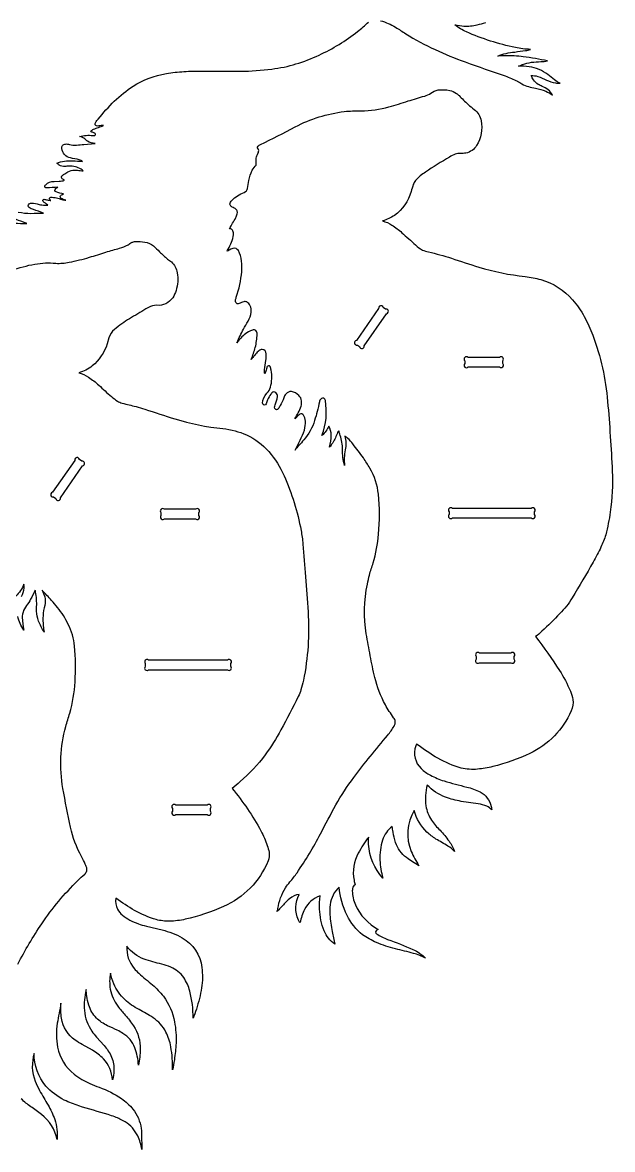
# Model space of a CAD drawing. Extents: x -1338 to 1291, y -1122 to 1156.
# Drawn here: x 546 to 1291, y -1055 to 369 of the extents above; entities that cross this region are included whole.
import ezdxf

# ---------------------------------------------------------------- set-up
doc = ezdxf.new("R2010")
doc.units = 0
doc.header["$MEASUREMENT"] = 0
doc.layers.get('0').update_dxf_attribs({"linetype": 'CONTINUOUS'})

msp = doc.modelspace()

# ---------------------------------------------------------------- linework, layer by layer
for points in [[(998.1, 371.2, -0.068955), (1017, 363, -0.011762), (1029.8, 354.8, 0.035064), (1066.9, 334.8, 0.020584), (1104.8, 319.2, 0.005771), (1155.5, 301.5, -0.041071), (1171.1, 294.7, -0.005465), (1176.8, 291.3, 0.085659), (1193.8, 286, -0.045794), (1206.9, 282.1, -0.056107), (1215.3, 277.3, 0.194944), (1202.2, 288.2, -0.035562), (1197.3, 290.7, -0.096281), (1191.5, 296.6, -0.02853), (1188.3, 301.8, -0.11021), (1196.9, 300.8, -0.030312), (1207.7, 296.2, 0.053777), (1219.1, 292.7, 0.047181), (1224.9, 292.3, -0.07172), (1217.8, 296.4), (1209.5, 303.1, 0.139602), (1185.8, 313.1, 0.051487), (1172.5, 313.6, -0.055295), (1177.4, 315.8, -0.086417), (1200.7, 319.5, 0.046557), (1208.9, 320.5, 0.01708), (1178.4, 325.7, 0.030831), (1155.7, 327, 0.017956), (1146.2, 326.5, -0.06024), (1156.7, 330, -0.023435), (1167.7, 331.7, -0.0035), (1181.3, 333.4, 0.077372), (1187.4, 335, -0.042001), (1168.4, 337.3, -0.050983), (1106.5, 357, -0.058466), (1091.9, 365.9, 0.021741), (1103.5, 364.4, 0.075188), (1120.2, 366, 0.02481), (1131, 369.1, -0.072462)], [(540.2, 129.5, 0.057308), (556.1, 127.8, -0.007512), (571.9, 128, 0.032193), (559.3, 132.6, -0.050166), (554.1, 135, -0.542684), (553.9, 139.7, -0.173876), (557.2, 140.7, -0.060255), (566.4, 139.1, 0.035065), (573.9, 138, 0.048382), (577.3, 138.2, 0.010354), (571.5, 142.8, -0.660162), (572.4, 145.5, -0.11096), (573.6, 145.5, -0.006423), (577.8, 144.5, -0.093672), (579.9, 144.3, 0.081451), (581.1, 144, -0.316278), (580.7, 144.6, -0.44444), (580.2, 147.7, -0.165573), (581.1, 148.1, -0.080795), (588.4, 147.4, -0.013094), (595.4, 145.4, 0.032953), (600.2, 144.4, -0.091483), (594.1, 147, -0.540052), (594.3, 150.7), (594.9, 151.1, 0.043819), (597.5, 152.4, -0.035431), (588, 154.8, -0.65654), (587.5, 159.1, -0.050727), (589, 160, 0.072995), (590.1, 160.8, -0.013968), (576.2, 160, -0.223771), (573.9, 161, -0.253394), (573.7, 162.6, -0.099898), (574.8, 164, -0.184001), (585.6, 168.2), (591.7, 168.3, 0.072848), (598.6, 169.6, -0.05514), (595.7, 171.5, -0.38499), (595.4, 175.1, -0.116844), (597.5, 176.8, 0.016398), (602.9, 180.1, -0.145315), (611.1, 182.5, -0.028605), (614.8, 182.3, 0.006036), (622.1, 181.5, 0.075255), (619.6, 183.6, 0.139893), (604.4, 187.6, 0.024444), (599, 187, -0.175229), (592, 188.8, -0.013771), (588.9, 191.2, -0.091588), (598.4, 193.8, -0.031168), (608.7, 194.1, -0.007048), (621.5, 193.5, 0.079337), (617.2, 195.5, 0.004615), (606.1, 197.8, -0.315693), (595.1, 209.9, -0.439987), (599.8, 215.4, -0.108544), (604.7, 214.8, 0.087212), (613.8, 214.1, 0.003123), (623.1, 215), (637.2, 216.1, -0.12025), (627.5, 219, -0.075889), (624.3, 221.8, 0.14545), (617.7, 224.8, -0.095852), (634.4, 226.2, 0.053544), (636.9, 226.4, 0.51917), (637.3, 228.6, 0.130018), (636.5, 229.2, -0.00709), (633, 230.6, -0.097565), (631.9, 231.5, -0.116131), (635.4, 234.2, -0.02783), (641.6, 236.4, 0.019981), (647.8, 238.8, 0.110249), (644.8, 238.7, -0.069357), (639.2, 238.2, -0.254375), (637.4, 239.6, -0.195347), (638.1, 243.1, -0.057062), (641.2, 246.8, -0.030217), (661.5, 269.6, -0.049401), (685.3, 288.5, -0.098063), (727.3, 304.4, -0.03105), (749.5, 307, -0.015742), (771.9, 307.6, 0.005027), (821.1, 307.4, 0.026987), (860.6, 310.1, 0.079211), (920.3, 327.8, 0.058894), (969, 357.6, 0.023117), (982.6, 369.6, -0.200838)], [(535.3, 115.3, -0.007778), (551, 114.8, 0.025224), (546.6, 116.8, -0.007767), (534.3, 121.2, -0.01989)], [(503.3, 43.9, -0.071981), (561.2, 63.7, -0.068852), (587.6, 64.7, 0.061728), (604.5, 66, 0.021954), (630, 72.3, 0.006392), (651, 78.8, -0.008151), (668, 83.7, 0.06003), (678.9, 88.2, -0.032588), (683.9, 91.2, -0.10712), (688, 92.1, -0.037522), (700.1, 91.6, -0.134122), (710.9, 86.7, -0.025838), (718.8, 79.3, 0.013171), (728.7, 70.1, 0.006556), (733.6, 66.4, -0.173501), (741.1, 52.7, -0.130252), (739.5, 30.3, -0.064095), (735.3, 21.2, -0.271556), (715.1, 11.6, 0.140639), (704.6, 8.9, 0.02408), (701.4, 7.1, -0.005873), (680.8, -5.3, 0.04454), (661.7, -19, 0.143078), (654.8, -29.3), (652.5, -37.1, -0.142483), (633.7, -65, -0.107568), (616.5, -73.6, -0.074731), (629, -79.3, -0.041414), (641.9, -89.3, 0.003966), (657.8, -103.8, 0.034542), (665.6, -109.5, 0.06627), (671.5, -112.1, -0.00482), (689, -116.4, -0.008683), (700.1, -119.6, 0.001812), (738, -131.9, 0.046736), (798.7, -144.2, -0.079613), (828.8, -152.2, -0.105158), (856.7, -173.3, -0.078644), (876.1, -203.7, -0.057423), (897.6, -272.9, -0.020622), (899.9, -290.1, -0.005826), (903.1, -331.4, -0.00497), (906.4, -375.6, -0.066755), (900.6, -462.2, -0.019603), (897.4, -474.3, -0.028472), (894.1, -482.7, -0.010848), (872.2, -525, -0.029437), (852.2, -556.5, -0.05355), (820.5, -590.3, -0.012654), (810.3, -598.8, -0.0471), (846.9, -652.6, -0.038332), (854.9, -670.9, -0.03405), (857.1, -679.4, -0.126307), (855.9, -690.5, -0.196517), (799.4, -748.1, -0.049886), (751.2, -764.3, -0.043864), (731.5, -766.7, -0.066394), (714.4, -764.7, -0.055335), (687.2, -753.1, -0.035941), (663.5, -737.6, 0.188419), (665.6, -751.5, 0.095335), (671.7, -758.9, 0.091162), (691.9, -769.9, 0.0233), (702, -773), (721.9, -777.7, -0.069603), (747.3, -787.6, -0.235008), (772.2, -825.2, -0.069206), (771.8, -851, -0.042928), (765.2, -877.7, -0.009731), (761.2, -889.4, 0.060626), (757, -854.9, 0.085043), (749.2, -837.9, 0.138828), (732.9, -824.7, 0.034457), (721.5, -821, -0.018131), (699.2, -814.5, -0.147831), (677.5, -798.3, 0.206595), (686.7, -826.4, 0.036195), (692.5, -832.5, 0.007145), (709.9, -847.2, -0.045577), (723.6, -861.6, -0.118243), (737.6, -893.8, -0.059597), (739.5, -920.8, -0.029296), (737.4, -941.8, -0.010677), (735.2, -954.7, 0.049557), (733, -925.4, 0.070594), (726.7, -906.7, 0.121184), (710.5, -888.6, 0.033129), (692.8, -878.3, -0.064718), (674.7, -865.8, -0.103541), (661, -845.8, -0.043959), (656.5, -832.4, 0.082436), (656.4, -852.6, 0.116923), (665.9, -873.9, 0.029244), (675.4, -885.3, -0.031227), (685.9, -898.9, -0.147721), (694.3, -928.4, -0.05873), (691.9, -948.5, 0.081589), (687.5, -926.6, 0.158965), (672.4, -908.5, 0.035336), (665.2, -904.4, -0.002127), (652.9, -898.8, -0.081426), (638.9, -889, -0.120071), (629.3, -872.7, -0.046994), (626.8, -861.3, -0.020183), (626, -853, 0.074674), (623.7, -879.6, 0.131918), (633.2, -905.6, 0.034207), (639, -913.1), (648.6, -923.8, -0.083822), (658.1, -938.4, -0.108858), (660.9, -955.7, -0.050568), (659.3, -967, 0.157879), (647.9, -940.6, 0.070515), (633.9, -929.7), (620.9, -922.4, -0.013738), (612.1, -917, -0.205022), (594.8, -889.4, -0.063057), (594.1, -870.4, 0.004937), (589.5, -895.6, 0.085229), (589.8, -925.9, 0.181287), (610.7, -959.9, 0.069695), (630.7, -971.9, 0.021201), (642.5, -976.6, -0.060286), (670.5, -990.8, -0.065957), (685.1, -1004.2, -0.138359), (695.4, -1028.5, -0.036234), (696.1, -1039, 0.009065), (696.3, -1055, 0.066705), (691.1, -1038, 0.142917), (675.1, -1020.2, 0.046282), (662, -1013.9, 0.019837), (653.9, -1011.1, -0.001958), (616.8, -1000.1, -0.035889), (598.3, -992.7, -0.092136), (575, -975.1, -0.184389), (560.3, -933.7, 0.171705), (561.5, -968.8, 0.037848), (567.1, -980.7, 0.003909), (577.8, -999, -0.044942), (586.2, -1017.2, -0.09987), (589.3, -1042.6, 0.178407), (569.4, -1010.8, 0.028931), (555.9, -1001.1, -0.047913), (544, -991.2, -0.122834)], [(544.4, -356.3, 0.089274), (547.5, -345.8, 0.071182), (547.1, -340.6, -0.124901), (536.9, -356.1, 0.151213)], [(539.7, -820.8, -0.028625), (569.8, -769.9, -0.049406), (615.4, -715.3, -0.009762), (624.1, -707.2, 0.127198), (626.7, -703.1, 0.086627), (626.9, -701, 0.077588), (624.9, -694.6, 0.020249), (620.1, -685.1, -0.073197), (606.2, -647.9, -0.007607), (596.5, -598.9, -0.109165), (600.2, -520.5, -0.008115), (605.2, -503.9, 0.057371), (611.9, -464.1, 0.041423), (611.3, -419, 0.091315), (603.3, -391.6, 0.057991), (589.8, -370.3, 0.014112), (582.2, -361.4, 0.002838), (570.3, -348.5, -0.047714), (573.6, -356.6, -0.113202), (573.6, -367.7, 0.092847), (571.7, -393.4, 0.020859), (572.9, -401.3, -0.040926), (565.7, -387.4, -0.087052), (563.2, -374.9, -0.019655), (563.4, -367.1, 0.055719), (561.6, -348.3, -0.006523), (555.8, -359.9, -0.045751), (550.5, -367.7, 0.191273), (545.3, -386, 0.024496), (546.3, -393.8, -0.011113), (547.1, -398.9, -0.093331), (539.4, -381.5, -0.133461)]]:
    msp.add_lwpolyline(points, format="xyb")
for points in [[(1004.1, -493.2, -0.06569), (990.7, -458.6, -0.010887), (985, -431.2, -0.004146), (980, -403.6, -0.088842), (981.4, -340.7, -0.015582), (984, -329.2, -0.011071), (988.7, -313.9, 0.050407), (995.5, -277.5, 0.04833), (995.4, -227, 0.105291), (984.5, -194.3, 0.025553), (976.3, -181.3, 0.013144), (963.2, -163.6, 0.044048), (956.6, -156.5, 0.036336), (952.7, -153.6, -0.138469), (953.5, -171.2, 0.097034), (952.6, -190.8, -0.080498), (949.9, -170.6, 0.079782), (947.1, -152.7, 0.015371), (945.2, -146.9, 0.062449), (943.7, -149.3, -0.047266), (937.6, -162.1, -0.039842), (933.5, -167.6, 0.081357), (935.8, -152.7, 0.107277), (932.8, -141, -0.101739), (924, -152.7, 0.134055), (928.3, -108.6, 0.188855), (926.3, -105.9, 0.282733), (922.8, -106.5, 0.154046), (920.8, -110.5, -0.026035), (914.7, -134.1, -0.102567), (901.1, -158.4, -0.011598), (894.8, -165.5, 0.011975), (889.9, -171.3, 0.046165), (901.7, -146.1, 0.09403), (903.1, -134.7, 0.108815), (900.5, -127.1, 0.39118), (896.1, -126.1, 0.102701), (892.4, -129.4, -0.110187), (889.6, -131.8, 0.064624), (897.5, -116, 0.096419), (898.2, -109.2, 0.169259), (894.8, -102.4, 0.163102), (885.6, -97.4, 0.255609), (878.5, -100.5, 0.10099), (875.6, -105.5, -0.066628), (871.2, -115.1, -0.055087), (868.5, -119.3, -0.343118), (865.5, -120.1, -0.343118), (864.1, -117.3, -0.075693), (864.9, -114.2, 0.067967), (867.6, -103.7, 0.22944), (865.8, -98.7, 0.378109), (860.8, -98.9, 0.078545), (859.4, -100.5, 0.070792), (855.3, -107.9, -0.018432), (853.4, -112.9, -0.258034), (851, -114.6, -0.407946), (848.9, -112.2, -0.198909), (854.5, -99.5, 0.127167), (858.8, -92, 0.123317), (859.7, -70.3, 0.067824), (858.7, -65.9, 0.370073), (856.2, -64.7, 0.234616), (854.2, -67.4, -0.02485), (852.7, -73, -0.052612), (851.7, -74.8, -0.089556), (851.3, -69.7, -0.003414), (853.1, -58.2, 0.03899), (853.5, -49.8, 0.364736), (848.5, -44.1, 0.175442), (845.5, -44.9, 0.060973), (841.1, -48.9, 0.012752), (836.9, -54.2, -0.022678), (834.7, -56.7, 0.024118), (839.7, -41.5, 0.053601), (842.1, -25.1, 0.228228), (840.3, -20.3, 0.208772), (837.2, -19.5, 0.079765), (832.8, -21, 0.102462), (819.9, -31.5, 0.016614), (816.5, -35.6, -0.019217), (824.7, -18.4, -0.004645), (830.6, -8.3, 0.100821), (834.5, 3, 0.119403), (833.3, 11, 0.148453), (829, 15.8, 0.204397), (825.1, 16.1, 0.030277), (819.3, 13.7, -0.208878), (816.8, 13.6, -0.208878), (815.1, 15.3, -0.153873), (814.7, 17.8, -0.058118), (815.7, 21.8, 0.059372), (822.5, 54.1, 0.041956), (822.4, 67.6, 0.093538), (818.3, 80.7, 0.34463), (811.4, 83.5, 0.054615), (808.9, 82.4), (806.6, 81.1, -0.053806), (804.2, 80, -0.047522), (805.3, 82.7, 0.098297), (812.3, 100.8, 0.132776), (811.5, 105.6, 0.179169), (808.7, 108.1, 0.097278), (807.1, 108.3, -0.004084), (815.1, 122.4, 0.06736), (816.9, 127.3, 0.101896), (816.8, 130.8, 0.162656), (814.1, 133.9, 0.024845), (809.5, 136.3, -0.236126), (807.6, 139.3, -0.201591), (810, 144.1, -0.106679), (825.8, 154.3, 0.215443), (829.9, 159.4, 0.003404), (831.6, 169.4, -0.071608), (835.9, 182.3, -0.069763), (840.9, 188.9, -0.044048), (841, 197.5, -0.099439), (843.1, 203.5, 0.183112), (843.9, 208.3, 0.087319), (842.5, 210.4, -0.347919), (843, 212.7, -0.045668), (846.2, 214.7, 0.012881), (890.2, 237.1, -0.08944), (952.2, 256.5, -0.034141), (973.3, 257.3, 0.064957), (1008.6, 262.4, 0.014326), (1033, 269.8, -0.004124), (1053.8, 276.1, 0.055289), (1061.7, 279.5), (1066, 282.2, -0.108947), (1070.7, 283.7, -0.073204), (1085.4, 283.2, -0.109023), (1094, 279.3, -0.028115), (1097.3, 276.6, 0.005823), (1108.6, 265.5, 0.032127), (1116.5, 259.2, -0.187555), (1125.1, 244.8, -0.183833), (1119.5, 213.5, -0.201106), (1105.9, 203.9, -0.062723), (1098.9, 203.6, 0.08175), (1092.5, 202.4, 0.04977), (1085.1, 198.9, 0.013125), (1054.7, 179.9, 0.022185), (1048, 175.1, 0.052387), (1042.2, 169.2, 0.062825), (1039.4, 164.2, 0.031512), (1036.7, 155.3, -0.163194), (1015.6, 125.3, -0.0903), (1000.5, 118.3, -0.074783), (1012.4, 112.9, -0.043032), (1025, 103.4, -0.003744), (1042.1, 87.9, 0.068384), (1051.1, 81.5, 0.05278), (1058.6, 79, -0.025804), (1087.5, 71.1, 0.004635), (1122.3, 59.9, 0.047775), (1180.7, 48, -0.036943), (1200.7, 44.1, -0.14565), (1240.6, 18.6, -0.059508), (1255.5, -2.7, -0.037968), (1266.2, -26.2, -0.069606), (1285, -110, -0.009879), (1290.9, -198, -0.048453), (1288.3, -249.6, -0.03163), (1282.6, -278.4, -0.040318), (1276.6, -294, -0.014171), (1266.7, -312.8, -0.006826), (1240.4, -358, -0.057109), (1224.6, -378, -0.019994), (1202, -400.3, -0.013954), (1193.9, -407.1, -0.021882), (1224.2, -449.7, -0.040794), (1237.9, -475.8, -0.058042), (1241, -486.6, -0.138605), (1239.1, -500.9, -0.179849), (1186.7, -554.7, -0.049162), (1140, -571.3, -0.031173), (1120.6, -574.6, -0.07839), (1099.9, -573.1, -0.06312), (1070.6, -560.8, -0.037258), (1043.6, -542.8, 0.09414), (1042.6, -545.2, 0.296446), (1049.3, -573.9, 0.077996), (1061.1, -582.2, 0.043668), (1078.3, -589.4, 0.017347), (1107.1, -597.1, -0.059461), (1123.9, -603.3, -0.222887), (1137.9, -621.8, -0.034159), (1138.5, -625.9, 0.112445), (1132.5, -621.4, 0.068533), (1121.4, -618.2), (1100.1, -615.2, -0.047507), (1080.1, -610, -0.109334), (1056.8, -594.6, 0.091767), (1055.4, -620.8, 0.11352), (1062.6, -639, 0.050492), (1073.2, -651.8, -0.032384), (1084.6, -665.5, -0.064147), (1091.6, -678.7, 0.073199), (1083.2, -671.8, 0.004543), (1068.1, -662.8, -0.043892), (1056.7, -654.2, -0.13931), (1040.6, -626.8, 0.244152), (1036.8, -678.4, 0.044219), (1046.6, -696.5, -0.023297), (1030.8, -686.3, -0.154603), (1017.1, -667.2, -0.046139), (1013.8, -654, -0.009541), (1012.8, -646.8, 0.156998), (1000.6, -664.1, 0.08944), (997.2, -689.6, 0.065933), (1001, -712.1, -0.171443), (982.8, -669.5, -0.03931), (983.1, -660.3, 0.035161), (969.9, -680.6, 0.175584), (964.5, -714.9, 0.030615), (966.1, -720.6, 0.215761), (963.9, -722.4, 0.139565), (962.3, -728.5, 0.09923), (966.3, -745.8, 0.170994), (995.1, -777, 0.100707), (992.4, -778.7, 0.35051), (992.2, -781.7, 0.085164), (992.9, -782.5, 0.063986), (999.6, -786.6, 0.020839), (1007, -789.6, -0.018316), (1038.9, -802.4, -0.091611), (1055, -813.4, 0.055069), (1039.7, -807.3, 0.009633), (1016.8, -801.6, -0.035413), (992.7, -793.6, -0.054481), (975.4, -783.7, -0.123755), (955.8, -759.3, -0.089944), (945.8, -723.5, 0.18313), (934.3, -745.9, 0.054571), (934, -758.5, 0.031856), (936.9, -779.8, 0.003644), (940.2, -795.7, -0.137799), (926.8, -778.9, -0.090841), (921, -751.3, -0.03667), (921.5, -734.8, 0.198854), (902.1, -751.7, 0.078282), (896.4, -768.5, -0.121729), (894.2, -765.2, -0.230611), (895.1, -732.8, 0.147883), (883.1, -738.3, 0.029766), (876.4, -744.9, -0.004321), (866.9, -754.6, 0.121354), (868.2, -750.7, -0.098234), (877.9, -724.4, -0.042091), (883.4, -717.1, 0.032219), (892.5, -705.4, 0.02933), (922.2, -656.2, -0.005627), (941.5, -619.8, -0.033628), (964.2, -585, -0.011553), (985, -558.4, -0.001895), (1007, -531.8, 0.035466), (1015.1, -520.2, 0.163947), (1016.6, -514.1, 0.117228), (1014.6, -509.5, -0.028096)], [(995.6, 7.6), (967.6, -32.7, 1), (968.7, -38.6), (971.6, -40.6, 1), (977.5, -39.6), (1005.5, 0.8, 1), (1004.4, 6.7), (1001.5, 8.7, 1)], [(1108.8, -66.3), (1148.3, -66.3, 1), (1152.5, -62.1), (1152.5, -58.6, 1), (1148.3, -54.3), (1108.8, -54.3, 1), (1104.5, -58.6), (1104.5, -62.1, 1)], [(611.6, -184.3), (583.6, -224.6, 1), (584.7, -230.5), (587.6, -232.5, 1), (593.5, -231.5), (621.5, -191.1, 1), (620.4, -185.2), (617.5, -183.2, 1)], [(724.8, -258.2), (764.3, -258.2, 1), (768.5, -254), (768.5, -250.4, 1), (764.3, -246.2), (724.8, -246.2, 1), (720.5, -250.4), (720.5, -254, 1)], [(1088.9, -257), (1188.4, -257, 1), (1192.7, -252.8), (1192.7, -249.3, 1), (1188.4, -245), (1088.9, -245, 1), (1084.7, -249.3), (1084.7, -252.8, 1)], [(1123.2, -440), (1162.7, -440, 1), (1166.9, -435.7), (1166.9, -432.2, 1), (1162.7, -428), (1123.2, -428, 1), (1118.9, -432.2), (1118.9, -435.7, 1)], [(704.9, -448.9), (804.4, -448.9, 1), (808.7, -444.6), (808.7, -441.1, 1), (804.4, -436.9), (704.9, -436.9, 1), (700.7, -441.1), (700.7, -444.6, 1)], [(739.2, -631.9), (778.7, -631.9, 1), (782.9, -627.6), (782.9, -624.1, 1), (778.7, -619.9), (739.2, -619.9, 1), (734.9, -624.1), (734.9, -627.6, 1)]]:
    msp.add_lwpolyline(points, format="xyb", close=True)

doc.saveas('drawing.dxf')
